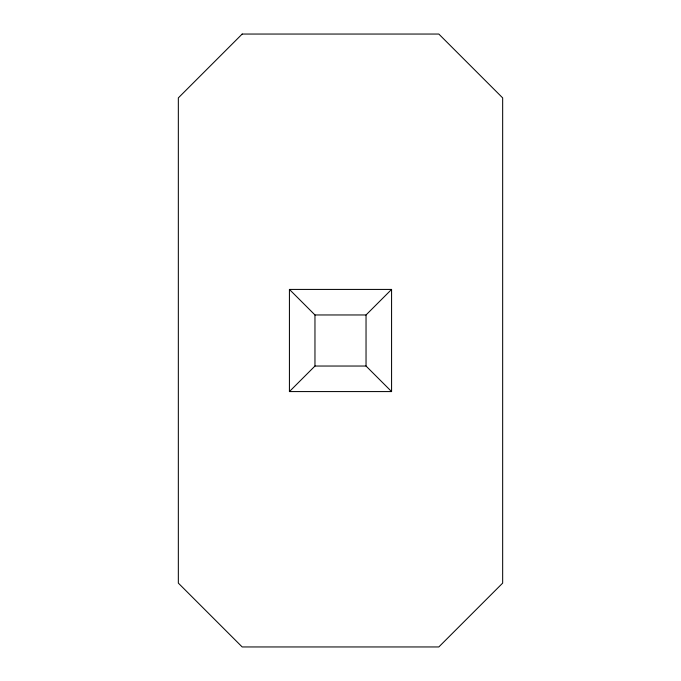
<?xml version="1.0" encoding="UTF-8"?>
<svg xmlns="http://www.w3.org/2000/svg" width="681" height="681" viewBox="0 0 681 681"><rect width="100%" height="100%" fill="white"/><g stroke="black" fill="none" stroke-linecap="round" stroke-linejoin="round"><path stroke-width="1.02" d="M289.425 391.575L314.962 366.037L314.962 314.962L289.425 289.425L289.425 391.575L391.575 391.575L391.575 289.425L289.425 289.425M314.962 314.962L366.037 314.962L391.575 289.425M314.962 366.037L366.037 366.037L391.575 391.575M366.037 314.962L366.037 366.037M242.181 34.05L178.337 97.894L178.337 583.106L242.181 646.95L438.819 646.95L502.663 583.106L502.663 97.894L438.819 34.05L242.181 34.05"/></g></svg>
